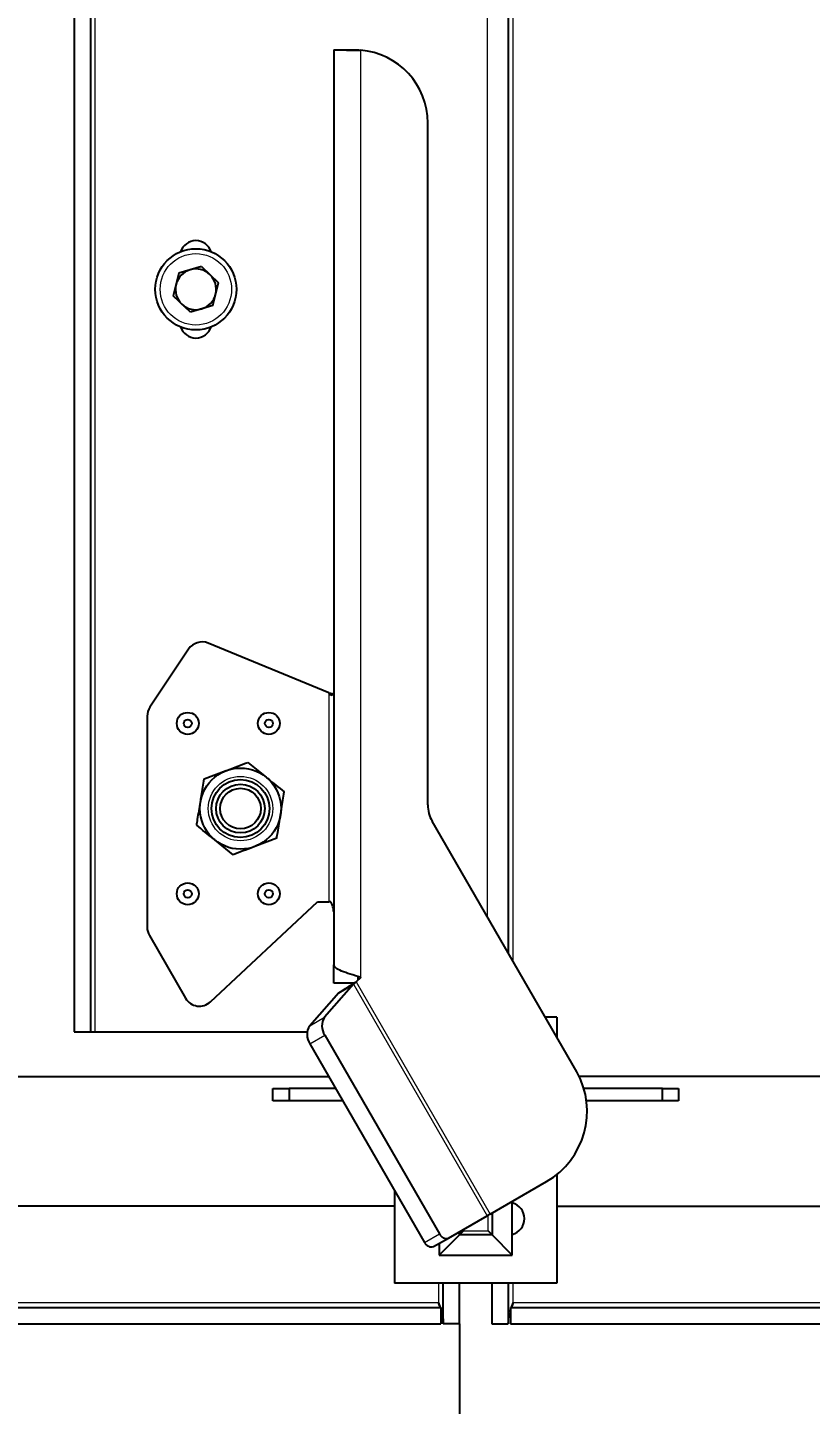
# Model space of a CAD drawing. Header units: millimetres. Extents: x -1414 to 3240, y -1920 to 1219.
# Drawn here: x -427.7 to -331.2, y -1108.7 to -939 of the extents above; entities that cross this region are included whole.
import ezdxf

# ---------------------------------------------------------------- set-up
doc = ezdxf.new("R2010")
doc.units = ezdxf.units.MM
doc.layers.add('FORMAT', color=7, linetype='Continuous')
doc.styles.add('SLDTEXTSTYLE0', font='TXT', dxfattribs={"width": 0.75})
doc.dimstyles.new('SLDDIMSTYLE0', dxfattribs={"dimtxt": 20, "dimasz": 10, "dimexe": 0, "dimexo": 0.0625, "dimgap": 5, "dimtad": 2, "dimdec": 1, "dimrnd": 1e-09, "dimzin": 12, "dimdsep": 46, "dimtxsty": 'SLDTEXTSTYLE0', "dimsah": 1, "dimcen": 0.09, "dimadec": 0, "dimazin": 3, "dimtfac": 1, "dimtofl": 0, "dimtmove": 0, "dimatfit": 3, "dimfxl": 0, "dimfrac": 2, "dimtolj": 1, "dimtzin": 12, "dimarcsym": 0})

# ---------------------------------------------------------------- blocks, each defined once
blk = doc.blocks.new('_D_6')
at = {"layer": 'FORMAT'}
for p, q in [((-484.94, -1059.18), (-484.94, -1429.21)), ((-374.44, -1098.73), (-374.44, -1429.21)), ((-374.44, -1428.21), (-484.94, -1428.21))]:
    blk.add_line(p, q, dxfattribs=at)
for points in [[(-484.94, -1428.21), (-474.94, -1429.75), (-474.94, -1426.67)], [(-374.44, -1428.21), (-384.44, -1426.67), (-384.44, -1429.75)]]:
    blk.add_solid(points, dxfattribs=at)
at = {"layer": 'FORMAT', "insert": (-462.94, -1402.43), "char_height": 20, "attachment_point": 1, "style": 'SLDTEXTSTYLE0'}
blk.add_mtext('110,5', dxfattribs=at)

msp = doc.modelspace()

# ---------------------------------------------------------------- linework, layer by layer
at = {"color": 7, "linetype": 'Continuous', "lineweight": 25}
for p, q in [((-421.94, 620.28), (-421.94, -1062.72)), ((-419.94, 620.28), (-419.94, -1062.72)), ((-368.44, 610.57), (-368.44, -1053)), ((-389.94, -941.72), (-388.97, -941.72)), ((-389.94, -941.72), (-389.94, -1054.48)), ((-388.97, -941.72), (-386.85, -941.72)), ((-378.35, -1034.77), (-378.35, -950.72)), ((-406.26, -968.4), (-409.04, -969.22)), ((-406.26, -968.4), (-404.16, -970.4)), ((-409.04, -969.22), (-409.72, -972.03)), ((-404.84, -973.22), (-404.16, -970.4)), ((-407.62, -974.03), (-409.72, -972.03)), ((-404.84, -973.22), (-407.62, -974.03)), ((-390.54, -1020.97), (-405.43, -1014.82)), ((-407.84, -1015.57), (-412.6, -1022.71)), ((-390.54, -1020.97), (-389.94, -1021.07)), ((-390.54, -1020.97), (-390.3, -1021.22)), ((-412.94, -1023.82), (-412.94, -1049.87)), ((-400.52, -1029.52), (-398.28, -1031.34)), ((-405.91, -1031.57), (-403.21, -1030.54)), ((-359.98, -1067.66), (-377.81, -1036.77)), ((-402.36, -1040.92), (-404.6, -1039.09)), ((-396.97, -1038.87), (-399.66, -1039.89)), ((-405.13, -1059.03), (-391.94, -1046.72)), ((-391.94, -1046.72), (-390.54, -1046.72)), ((-390.3, -1046.72), (-390.54, -1046.72)), ((-412.67, -1050.87), (-408.21, -1058.6)), ((-389.94, -1056.72), (-389.94, -1054.48)), ((-387.5, -1056.87), (-391.07, -1060.92)), ((-387.43, -1056.72), (-389.94, -1056.72)), ((-389.33, -1057.94), (-387.5, -1056.87)), ((-386.62, -1056.03), (-387.19, -1056.57)), ((-386.94, -1056.33), (-386.94, -1055.92)), ((-386.64, -1056.01), (-386.62, -1056.03)), ((-389.33, -1057.94), (-392.91, -1061.98)), ((-362.44, -1060.92), (-363.87, -1060.92)), ((-362.44, -1060.92), (-362.44, -1063.4)), ((-421.94, -1062.72), (-419.94, -1062.72)), ((-419.94, -1062.72), (-419.34, -1062.72)), ((-419.34, -1062.72), (-393.22, -1062.72)), ((-391.04, -1063.15), (-376.9, -1087.64)), ((-392.88, -1064.21), (-378.74, -1088.7)), ((-485.54, -1068.22), (-390.56, -1068.22)), ((-259.34, -1068.22), (-359.69, -1068.22)), ((-397.44, -1071.22), (-397.44, -1069.72)), ((-397.44, -1069.72), (-395.44, -1069.72)), ((-395.44, -1069.72), (-395.44, -1071.22)), ((-389.7, -1069.72), (-395.44, -1069.72)), ((-349.44, -1069.72), (-359.12, -1069.72)), ((-349.44, -1071.22), (-349.44, -1069.72)), ((-349.44, -1069.72), (-347.44, -1069.72)), ((-347.44, -1069.72), (-347.44, -1071.22)), ((-395.44, -1071.22), (-397.44, -1071.22)), ((-388.83, -1071.22), (-395.44, -1071.22)), ((-349.44, -1071.22), (-358.8, -1071.22)), ((-347.44, -1071.22), (-349.44, -1071.22)), ((-362.44, -1080.3), (-362.44, -1093.72)), ((-382.44, -1082.29), (-382.44, -1093.72)), ((-370.66, -1085.19), (-363.72, -1081.18)), ((-382.44, -1084.22), (-1015.44, -1084.22)), ((-367.94, -1083.82), (-367.94, -1083.62)), ((-367.94, -1087.69), (-367.94, -1083.82)), ((-362.44, -1084.22), (270.56, -1084.22)), ((-375.79, -1088.15), (-371.03, -1085.4)), ((-370.66, -1085.19), (-371.03, -1085.4)), ((-370.43, -1085.06), (-370.43, -1087.76)), ((-374.44, -1087.76), (-376.94, -1090.26)), ((-374.44, -1087.76), (-373.94, -1087.26)), ((-374.44, -1087.76), (-374.44, -1087.37)), ((-370.43, -1087.76), (-374.44, -1087.76)), ((-370.43, -1087.76), (-370.93, -1087.26)), ((-370.43, -1087.76), (-367.94, -1090.26)), ((-367.94, -1090.26), (-367.94, -1087.69)), ((-377.63, -1089.21), (-375.79, -1088.15)), ((-376.94, -1088.81), (-376.94, -1090.26)), ((-376.94, -1090.26), (-367.94, -1090.26)), ((-362.44, -1093.72), (-382.44, -1093.72)), ((-376.44, -1098.72), (-376.44, -1093.72)), ((-374.44, -1098.72), (-374.44, -1093.72)), ((-370.44, -1093.72), (-370.44, -1098.72)), ((-368.44, -1093.72), (-368.44, -1098.72)), ((-377.04, -1096.12), (-376.84, -1096.72)), ((-368.05, -1096.72), (-367.84, -1096.12)), ((-1067.14, -1096.72), (-376.74, -1096.72)), ((-376.74, -1096.72), (-376.74, -1098.72)), ((-368.14, -1096.72), (-368.14, -1098.72)), ((-368.14, -1096.72), (322.26, -1096.72)), ((-1067.14, -1098.72), (-376.74, -1098.72)), ((-374.44, -1098.72), (-376.44, -1098.72)), ((-370.44, -1098.72), (-368.44, -1098.72)), ((-368.14, -1098.72), (322.26, -1098.72))]:
    msp.add_line(p, q, dxfattribs=at)
at = {"color": 8, "linetype": 'Continuous', "lineweight": 18}
for p, q in [((-419.34, -1062.72), (-419.34, 620.28)), ((-367.84, -1054.04), (-367.84, 611.61)), ((-371.04, 606.07), (-371.04, -1048.5)), ((-386.64, -941.74), (-386.64, -1056.01)), ((-390.54, -1020.97), (-390.54, -1046.72)), ((-387.5, -1056.87), (-371.03, -1085.4)), ((-387.19, -1056.57), (-370.66, -1085.19)), ((-392.91, -1061.98), (-391.07, -1060.92)), ((-392.88, -1064.21), (-391.04, -1063.15)), ((-370.93, -1087.26), (-370.93, -1085.34)), ((-378.74, -1088.7), (-376.9, -1087.64)), ((-373.94, -1087.08), (-373.94, -1087.26)), ((-373.94, -1087.26), (-370.93, -1087.26)), ((-377.04, -1093.72), (-377.04, -1096.12)), ((-367.84, -1096.12), (-367.84, -1093.72)), ((-377.04, -1096.12), (-472.47, -1096.12)), ((-272.41, -1096.12), (-367.84, -1096.12))]:
    msp.add_line(p, q, dxfattribs=at)
at = {"color": 7, "linetype": 'Continuous', "lineweight": 25}
for centre, radius in [((-406.94, -971.22), 5), ((-407.94, -1024.72), 1.35), ((-407.94, -1024.72), 0.493), ((-397.94, -1024.72), 1.35), ((-397.94, -1024.72), 0.493), ((-401.44, -1035.22), 5), ((-401.44, -1035.22), 3.57), ((-401.44, -1035.22), 3), ((-401.44, -1035.22), 2.5), ((-407.94, -1045.72), 1.35), ((-407.94, -1045.72), 0.493), ((-397.94, -1045.72), 1.35), ((-397.94, -1045.72), 0.493)]:
    msp.add_circle(centre, radius, dxfattribs=at)
at = {"color": 8, "linetype": 'Continuous', "lineweight": 18}
for centre, radius in [((-406.94, -971.22), 4.4), ((-401.44, -1035.22), 3.97)]:
    msp.add_circle(centre, radius, dxfattribs=at)
at = {"color": 7, "linetype": 'Continuous', "lineweight": 25}
for centre, radius, start, end in [((-387.35, -950.72), 9, 0, 85.4954), ((-406.94, -967.22), 2, 18.21, 161.79), ((-406.94, -971.22), 2.51, 106.3534, 166.3534), ((-406.94, -971.22), 2.51, 46.3534, 106.3534), ((-406.94, -971.22), 2.51, 166.3534, 226.3534), ((-406.94, -971.22), 2.51, 346.3534, 46.3534), ((-406.94, -971.22), 2.51, 286.3534, 346.3534), ((-406.94, -971.22), 2.51, 226.3534, 286.3534), ((-406.94, -975.22), 2, 198.21, 341.79), ((-406.18, -1016.68), 2, 68.1986, 146.3099), ((-410.94, -1023.82), 2, 146.3099, 180), ((-374.35, -1034.77), 4, 180, 210), ((-410.94, -1049.87), 2, 180, 210), ((-406.5, -1057.57), 2, 210.9638, 313.0251), ((-391.26, -1063.07), 1.98, 146.5519, 215.0479), ((-389.42, -1062.01), 1.98, 146.5519, 215.0479), ((-368.72, -1072.52), 10, 300, 29.0469), ((-368.44, -1085.76), 2, 284.4775, 75.5225), ((-376.08, -1087.3), 0.893, 201.9505, 288.5782), ((-377.91, -1088.36), 0.893, 201.9505, 288.5782)]:
    msp.add_arc(centre, radius, start, end, dxfattribs=at)
for points in [[(-388.97, -941.72), (-388.81, -941.72), (-388.49, -941.72), (-387.91, -941.73), (-387.29, -941.74), (-386.86, -941.74), (-386.64, -941.74)], [(-390.3, -1021.22), (-390.25, -1021.2), (-390.15, -1021.18), (-390.03, -1021.15), (-389.96, -1021.11), (-389.95, -1021.09), (-389.94, -1021.08)], [(-389.94, -1047.92), (-389.96, -1047.72), (-390, -1047.32), (-390.2, -1046.92), (-390.3, -1046.72)], [(-386.64, -1056.01), (-387.07, -1055.88), (-387.94, -1055.62), (-389.03, -1055.24), (-389.79, -1054.86), (-389.89, -1054.6), (-389.94, -1054.48)], [(-389.33, -1057.94), (-389.19, -1057.84), (-388.89, -1057.65), (-388.36, -1057.31), (-387.78, -1056.94), (-387.38, -1056.69), (-387.19, -1056.57)], [(-387.5, -1056.87), (-387.48, -1056.85), (-387.43, -1056.81), (-387.36, -1056.73), (-387.27, -1056.65), (-387.21, -1056.59), (-387.19, -1056.57)], [(-376.74, -1096.72), (-376.76, -1096.71), (-376.81, -1096.69), (-376.89, -1096.55), (-376.96, -1096.35), (-377.01, -1096.2), (-377.04, -1096.12)], [(-367.84, -1096.12), (-367.86, -1096.2), (-367.91, -1096.35), (-367.99, -1096.55), (-368.06, -1096.69), (-368.11, -1096.71), (-368.14, -1096.72)]]:
    msp.add_open_spline(points, degree=3, dxfattribs=at)
for points, knots in [([(-403.21, -1030.54), (-403.15, -1030.52), (-402.24, -1030.17), (-401.35, -1029.83), (-400.52, -1029.52)], [0, 0, 0, 0, 0.070201, 1, 1, 1, 1]), ([(-406.37, -1034.42), (-406.33, -1034.16), (-406.18, -1033.19), (-406.02, -1032.25), (-405.91, -1031.57)], [0, 0, 0, 0, 0.268634, 1, 1, 1, 1]), ([(-398.28, -1031.34), (-398.23, -1031.39), (-397.47, -1032), (-396.73, -1032.61), (-396.04, -1033.17)], [0, 0, 0, 0, 0.070201, 1, 1, 1, 1]), ([(-396.5, -1036.02), (-396.46, -1035.76), (-396.31, -1034.79), (-396.15, -1033.85), (-396.04, -1033.17)], [0, 0, 0, 0, 0.268634, 1, 1, 1, 1]), ([(-406.84, -1037.27), (-406.8, -1037.03), (-406.65, -1036.1), (-406.49, -1035.13), (-406.37, -1034.42)], [0, 0, 0, 0, 0.257551, 1, 1, 1, 1]), ([(-396.97, -1038.87), (-396.93, -1038.63), (-396.78, -1037.7), (-396.62, -1036.73), (-396.5, -1036.02)], [0, 0, 0, 0, 0.257551, 1, 1, 1, 1]), ([(-404.6, -1039.09), (-404.65, -1039.05), (-405.41, -1038.43), (-406.15, -1037.83), (-406.84, -1037.27)], [0, 0, 0, 0, 0.070201, 1, 1, 1, 1]), ([(-399.66, -1039.89), (-399.73, -1039.92), (-400.64, -1040.26), (-401.53, -1040.6), (-402.36, -1040.92)], [0, 0, 0, 0, 0.070201, 1, 1, 1, 1]), ([(-376.74, -1097.01), (-376.71, -1097.09), (-376.6, -1097.42), (-376.48, -1097.98), (-376.45, -1098.47), (-376.44, -1098.72)], [0, 0, 0, 0, 0.141742, 0.566203, 1, 1, 1, 1]), ([(-368.44, -1098.72), (-368.41, -1098.34), (-368.38, -1097.77), (-368.2, -1097.19), (-368.14, -1097)], [0, 0, 0, 0, 0.662931, 1, 1, 1, 1])]:
    msp.add_open_spline(points, degree=3, knots=knots, dxfattribs=at)

# ---------------------------------------------------------------- dimensions: what is measured, and where the dimension line sits
at = {"layer": 'FORMAT'}
dim = msp.add_linear_dim(base=(-484.94, -1428.21), p1=(-374.44, -1098.72), p2=(-484.94, -1059.17), dimstyle='SLDDIMSTYLE0', dxfattribs=at)
dim.commit()
dim.dimension.update_dxf_attribs({"geometry": '_D_6', "text_midpoint": (-429.69, -1428.21), "dimtype": 160})

doc.saveas('drawing.dxf')
